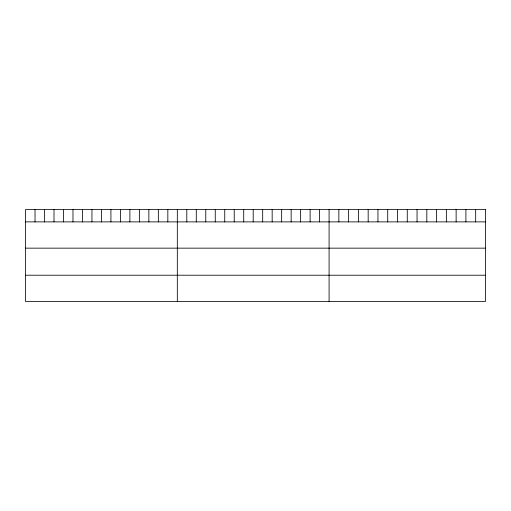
<?xml version="1.0" encoding="UTF-8"?>
<svg xmlns="http://www.w3.org/2000/svg" width="511" height="511" viewBox="0 0 511 511"><rect width="100%" height="100%" fill="white"/><g stroke="black" fill="none" stroke-linecap="round" stroke-linejoin="round"><path stroke-width="0.77" d="M25.55 221.883L485.45 221.883M25.55 248.154L485.45 248.154M25.55 275.218L485.45 275.218M475.677 209.516L475.677 221.883M465.904 209.516L465.904 221.883M456.131 209.516L456.131 221.883M446.358 209.516L446.358 221.883M436.586 209.516L436.586 221.883M426.813 209.516L426.813 221.883M417.04 209.516L417.04 221.883M407.267 209.516L407.267 221.883M397.494 209.516L397.494 221.883M387.721 209.516L387.721 221.883M377.948 209.516L377.948 221.883M368.175 209.516L368.175 221.883M358.403 209.516L358.403 221.883M348.63 209.516L348.63 221.883M338.857 209.516L338.857 221.883M329.084 209.516L329.084 301.484M319.599 209.516L319.599 221.883M310.113 209.516L310.113 221.883M300.628 209.516L300.628 221.883M291.142 209.516L291.142 221.883M281.657 209.516L281.657 221.883M272.171 209.516L272.171 221.883M262.686 209.516L262.686 221.883M253.201 209.516L253.201 221.883M243.715 209.516L243.715 221.883M234.23 209.516L234.23 221.883M224.744 209.516L224.744 221.883M215.259 209.516L215.259 221.883M205.773 209.516L205.773 221.883M196.288 209.516L196.288 221.883M186.802 209.516L186.802 221.883M177.317 209.516L177.317 301.484M167.832 209.516L167.832 221.883M158.346 209.516L158.346 221.883M148.861 209.516L148.861 221.883M139.375 209.516L139.375 221.883M129.89 209.516L129.89 221.883M120.404 209.516L120.404 221.883M110.919 209.516L110.919 221.883M101.434 209.516L101.434 221.883M91.948 209.516L91.948 221.883M82.463 209.516L82.463 221.883M72.977 209.516L72.977 221.883M63.492 209.516L63.492 221.883M54.006 209.516L54.006 221.883M44.521 209.516L44.521 221.883M35.035 209.516L35.035 221.883M485.45 209.516L25.55 209.516L25.55 301.484L485.45 301.484L485.45 209.516"/></g></svg>
